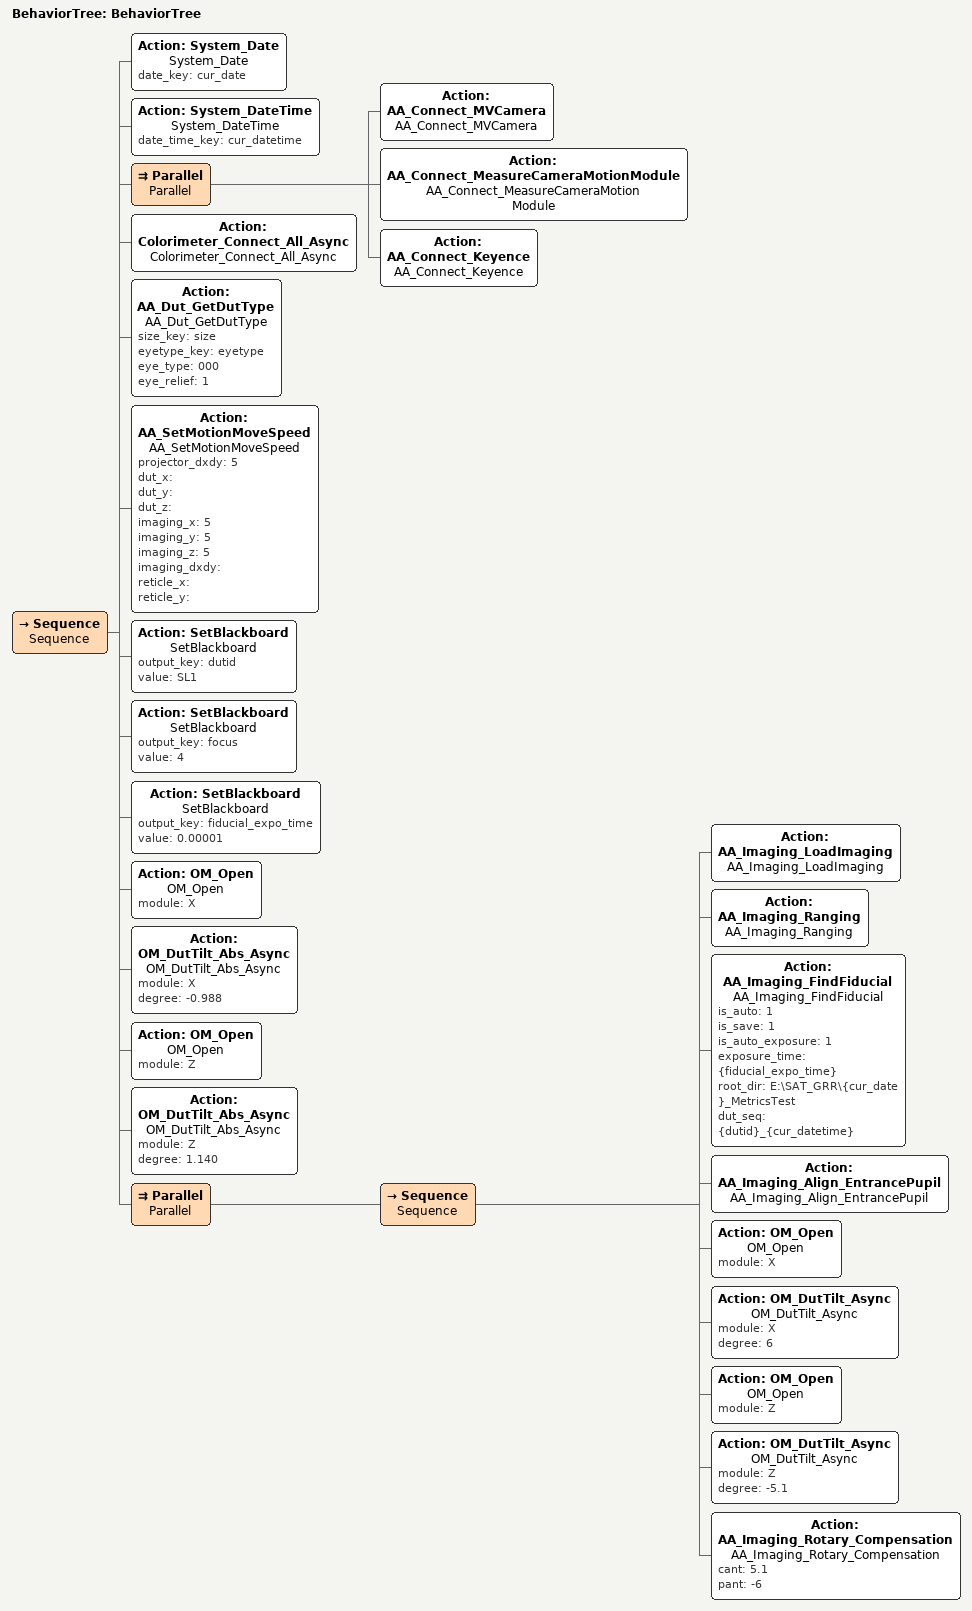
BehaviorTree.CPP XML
<?xml version="1.0"?>
<root main_tree_to_execute="BehaviorTree">
 <BehaviorTree ID="BehaviorTree">
  <!-- Add nodes here -->
  <Sequence name="Sequence">
   <Action name="System_Date" ID="System_Date" date_key="cur_date"/>
   <Action name="System_DateTime" ID="System_DateTime" date_time_key="cur_datetime"/>
   <Parallel name="Parallel">
    <Action name="AA_Connect_MVCamera" ID="AA_Connect_MVCamera"/>
    <Action name="AA_Connect_MeasureCameraMotionModule" ID="AA_Connect_MeasureCameraMotionModule"/>
    <Action name="AA_Connect_Keyence" ID="AA_Connect_Keyence"/>
   </Parallel>
   <Action name="Colorimeter_Connect_All_Async" ID="Colorimeter_Connect_All_Async"/>
   <Action name="AA_Dut_GetDutType" ID="AA_Dut_GetDutType" size_key="size" eyetype_key="eyetype" eye_type="000" eye_relief="1"/>
   <Action name="AA_SetMotionMoveSpeed" ID="AA_SetMotionMoveSpeed" projector_dxdy="5" dut_x="" dut_y="" dut_z="" imaging_x="5" imaging_y="5" imaging_z="5" imaging_dxdy="" reticle_x="" reticle_y=""/>
   <Action name="SetBlackboard" ID="SetBlackboard" output_key="dutid" value="SL1"/>
   <Action name="SetBlackboard" ID="SetBlackboard" output_key="focus" value="4"/>
   <Action name="SetBlackboard" ID="SetBlackboard" output_key="fiducial_expo_time" value="0.00001"/>
   <Action name="OM_Open" ID="OM_Open" module="X"/>
   <Action name="OM_DutTilt_Abs_Async" ID="OM_DutTilt_Abs_Async" module="X" degree="-0.988"/>
   <Action name="OM_Open" ID="OM_Open" module="Z"/>
   <Action name="OM_DutTilt_Abs_Async" ID="OM_DutTilt_Abs_Async" module="Z" degree="1.140"/>
   <Parallel name="Parallel">
    <Sequence name="Sequence">
     <Action name="AA_Imaging_LoadImaging" ID="AA_Imaging_LoadImaging"/>
     <Action name="AA_Imaging_Ranging" ID="AA_Imaging_Ranging"/>
     <Action name="AA_Imaging_FindFiducial" ID="AA_Imaging_FindFiducial" is_auto="1" is_save="1" is_auto_exposure="1" exposure_time="{fiducial_expo_time}" root_dir="E:\SAT_GRR\{cur_date}_MetricsTest" dut_seq="{dutid}_{cur_datetime}"/>
     <Action name="AA_Imaging_Align_EntrancePupil" ID="AA_Imaging_Align_EntrancePupil"/>
     <Action name="OM_Open" ID="OM_Open" module="X"/>
     <Action name="OM_DutTilt_Async" ID="OM_DutTilt_Async" module="X" degree="6"/>
     <Action name="OM_Open" ID="OM_Open" module="Z"/>
     <Action name="OM_DutTilt_Async" ID="OM_DutTilt_Async" module="Z" degree="-5.1"/>
     <Action name="AA_Imaging_Rotary_Compensation" ID="AA_Imaging_Rotary_Compensation" cant="5.1" pant="-6"/>
    </Sequence>
   </Parallel>
  </Sequence>
 </BehaviorTree>
</root>
